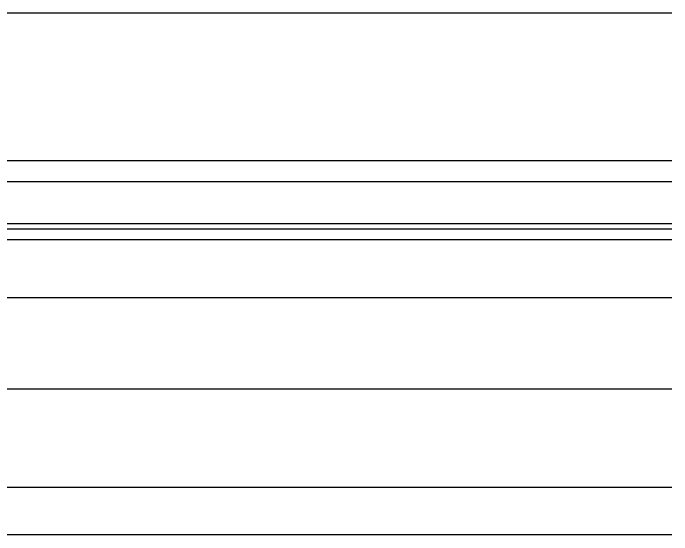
# Model space of a CAD drawing. Header units: millimetres. Extents: x -6963 to 69171, y -40930 to 8603.
# Drawn here: x 31104 to 69171, y -29866 to 310 of the extents above; entities that cross this region are included whole.
import ezdxf

# ---------------------------------------------------------------- set-up
doc = ezdxf.new("R2010")
doc.units = ezdxf.units.MM
doc.header["$LTSCALE"] = 48
doc.header["$MEASUREMENT"] = 0
doc.layers.add('GRID', color=131, linetype='CONTINUOUS')

msp = doc.modelspace()

# ---------------------------------------------------------------- linework, layer by layer
at = {"layer": 'GRID'}
for p, q in [((69170.9627619, 309.66531), (-6864.8649685, 309.66531)), ((69170.9627619, -8224.73469), (-6864.8649685, -8224.73469)), ((69170.9627619, -9443.93469), (-6864.8649685, -9443.93469)), ((69170.9627619, -11882.33469), (-6864.8649685, -11882.33469)), ((69170.9627619, -12187.13469), (-6864.8649685, -12187.13469)), ((69170.9627619, -12796.73469), (-6864.8649685, -12796.73469)), ((69170.9627619, -16149.53469), (-6864.8649685, -16149.53469)), ((69170.9627619, -21432.73469), (-6864.8649685, -21432.73469)), ((69170.9627619, -27122.33469), (-6864.8649685, -27122.33469)), ((69170.9627619, -29865.53469), (-6864.8649685, -29865.53469))]:
    msp.add_line(p, q, dxfattribs=at)

doc.saveas('drawing.dxf')
